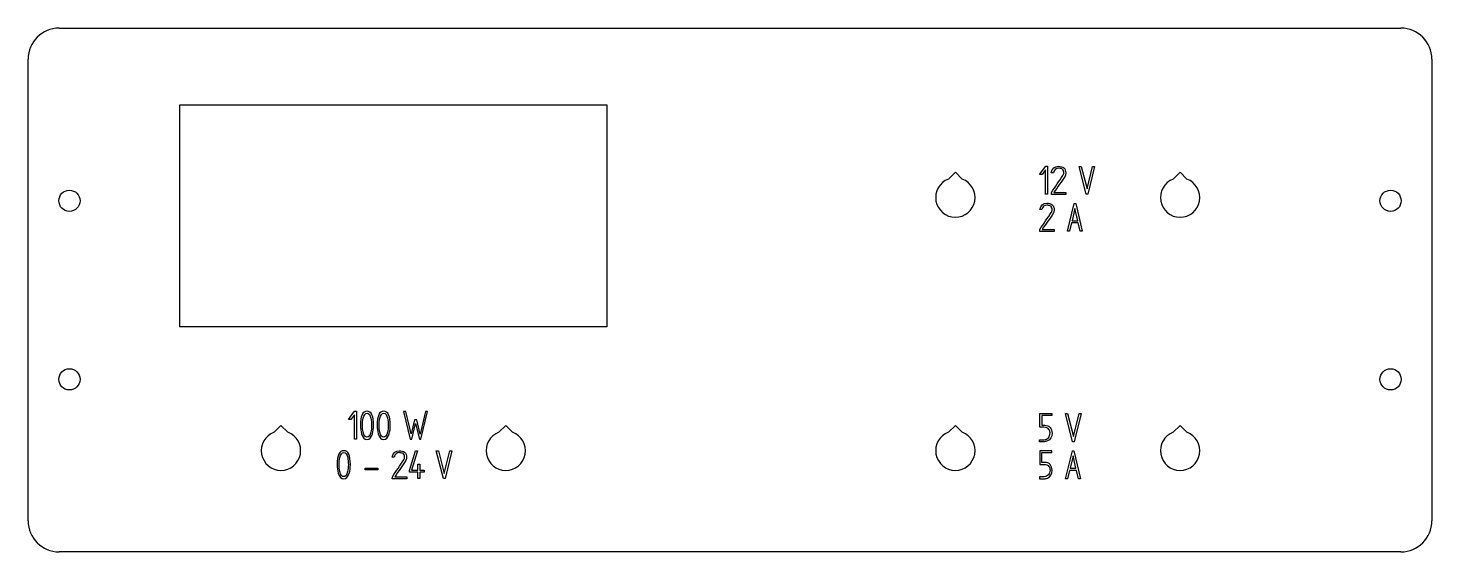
# Model space of a CAD drawing. Header units: millimetres. Extents: x -125 to 125, y -47 to 47.
import ezdxf

# ---------------------------------------------------------------- set-up
doc = ezdxf.new("R2010")
doc.units = ezdxf.units.MM

msp = doc.modelspace()

# ---------------------------------------------------------------- linework, layer by layer
at = {"color": 7, "linetype": 'Continuous', "lineweight": 25}
for p, q in [((-119.37, 46.57), (119.37, 46.57)), ((-124.9, -41.03), (-124.9, 41.03)), ((124.9, 41.03), (124.9, -41.03)), ((-97.9, 32.93), (-21.9, 32.93)), ((-97.9, -6.57), (-97.9, 32.93)), ((-21.9, 32.93), (-21.9, -6.57)), ((40.1, 20.93), (38.88, 19.71)), ((41.31, 19.71), (40.1, 20.93)), ((55.1, 20.55), (56.19, 22)), ((55.54, 20.55), (55.1, 20.55)), ((56.17, 21.35), (55.54, 20.55)), ((56.17, 17.02), (56.17, 21.35)), ((56.19, 22), (56.52, 22)), ((56.52, 22), (56.52, 17.02)), ((57.54, 20.86), (57.18, 20.86)), ((62.11, 21.98), (62.48, 21.98)), ((63.38, 17.03), (62.11, 21.98)), ((62.48, 21.98), (63.53, 17.96)), ((63.53, 17.96), (64.5, 21.98)), ((64.87, 21.98), (63.67, 17.03)), ((64.5, 21.98), (64.87, 21.98)), ((80.1, 20.93), (78.88, 19.71)), ((81.31, 19.71), (80.1, 20.93)), ((56.52, 17.02), (56.17, 17.02)), ((57.2, 17), (57.21, 17.35)), ((59.78, 17), (57.2, 17)), ((57.64, 17.35), (59.78, 17.35)), ((59.78, 17.35), (59.78, 17)), ((60.05, 10.46), (61.26, 15.41)), ((61.26, 15.41), (61.53, 15.41)), ((61.53, 15.41), (62.68, 10.46)), ((63.67, 17.03), (63.38, 17.03)), ((55.47, 14.29), (55.11, 14.29)), ((61.39, 14.49), (60.89, 12.3)), ((61.89, 12.3), (61.39, 14.49)), ((55.12, 10.43), (55.14, 10.78)), ((57.71, 10.43), (55.12, 10.43)), ((55.56, 10.78), (57.71, 10.78)), ((57.71, 10.78), (57.71, 10.43)), ((60.4, 10.46), (60.05, 10.46)), ((60.76, 11.95), (60.4, 10.46)), ((61.97, 11.95), (60.76, 11.95)), ((60.89, 12.3), (61.89, 12.3)), ((62.33, 10.46), (61.97, 11.95)), ((62.68, 10.46), (62.33, 10.46)), ((-21.9, -6.57), (-97.9, -6.57)), ((-67.9, -23.02), (-66.81, -21.57)), ((-66.84, -22.21), (-67.46, -23.02)), ((-66.84, -26.54), (-66.84, -22.21)), ((-66.81, -21.57), (-66.49, -21.57)), ((-66.49, -21.57), (-66.49, -26.54)), ((-57.71, -21.59), (-58.07, -21.59)), ((-58.07, -21.59), (-56.89, -26.54)), ((-56.73, -25.59), (-57.71, -21.59)), ((-54.2, -21.59), (-55.16, -25.61)), ((-55.01, -26.54), (-53.84, -21.59)), ((-53.84, -21.59), (-54.2, -21.59)), ((55.15, -21.97), (57.24, -21.97)), ((55.15, -24.4), (55.15, -21.97)), ((57.24, -22.32), (55.5, -22.32)), ((55.5, -22.32), (55.5, -24.05)), ((57.24, -21.97), (57.24, -22.32)), ((59.7, -21.97), (60.06, -21.97)), ((60.97, -26.97), (59.7, -21.97)), ((60.06, -21.97), (61.13, -26.03)), ((61.13, -26.03), (62.11, -21.97)), ((62.48, -21.97), (61.27, -26.97)), ((62.11, -21.97), (62.48, -21.97)), ((-79.9, -24.07), (-81.12, -25.29)), ((-78.69, -25.29), (-79.9, -24.07)), ((-67.46, -23.02), (-67.9, -23.02)), ((-56.16, -23.1), (-56.73, -25.59)), ((-56.59, -26.54), (-55.94, -23.76)), ((-55.73, -23.09), (-56.16, -23.1)), ((-55.94, -23.76), (-55.28, -26.54)), ((-55.16, -25.61), (-55.73, -23.09)), ((-39.9, -24.07), (-41.12, -25.29)), ((-38.69, -25.29), (-39.9, -24.07)), ((40.1, -24.07), (38.88, -25.29)), ((41.31, -25.29), (40.1, -24.07)), ((80.1, -24.07), (78.88, -25.29)), ((81.31, -25.29), (80.1, -24.07)), ((-66.49, -26.54), (-66.84, -26.54)), ((-56.89, -26.54), (-56.59, -26.54)), ((-55.28, -26.54), (-55.01, -26.54)), ((55.1, -26.97), (55.1, -26.62)), ((61.27, -26.97), (60.97, -26.97)), ((-59.76, -29.71), (-60.12, -29.71)), ((-57.99, -29.31), (-58.09, -29.16)), ((-57.02, -32.07), (-55.98, -28.57)), ((-55.61, -28.57), (-56.65, -32.02)), ((-55.98, -28.57), (-55.61, -28.57)), ((-52.26, -28.59), (-51.89, -28.59)), ((-51, -33.53), (-52.26, -28.59)), ((-51.89, -28.59), (-50.84, -32.6)), ((-50.84, -32.6), (-49.87, -28.59)), ((-49.51, -28.59), (-50.7, -33.53)), ((-49.87, -28.59), (-49.51, -28.59)), ((57.24, -28.57), (55.15, -28.57)), ((55.15, -28.57), (55.15, -31)), ((55.5, -28.92), (57.24, -28.92)), ((55.5, -30.65), (55.5, -28.92)), ((57.24, -28.92), (57.24, -28.57)), ((59.71, -33.57), (60.93, -28.57)), ((61.06, -29.5), (60.56, -31.71)), ((60.93, -28.57), (61.2, -28.57)), ((61.56, -31.71), (61.06, -29.5)), ((61.2, -28.57), (62.36, -33.57)), ((-64.92, -32), (-64.92, -31.66)), ((-64.92, -31.66), (-62.68, -31.66)), ((-62.68, -32), (-64.92, -32)), ((-62.68, -31.66), (-62.68, -32)), ((-57.02, -32.4), (-57.02, -32.07)), ((-55.55, -32.4), (-57.02, -32.4)), ((-56.65, -32.02), (-55.55, -32.02)), ((-55.55, -30.95), (-55.18, -30.95)), ((-55.55, -32.02), (-55.55, -30.95)), ((-55.55, -33.53), (-55.55, -32.4)), ((-55.18, -30.95), (-55.18, -32.02)), ((-55.18, -32.02), (-54.43, -32.02)), ((-55.18, -32.4), (-55.18, -33.53)), ((-54.43, -32.4), (-55.18, -32.4)), ((-54.43, -32.02), (-54.43, -32.4)), ((60.43, -32.07), (60.06, -33.57)), ((61.65, -32.07), (60.43, -32.07)), ((60.56, -31.71), (61.56, -31.71)), ((62.01, -33.57), (61.65, -32.07)), ((-60.1, -33.56), (-60.08, -33.21)), ((-57.52, -33.56), (-60.1, -33.56)), ((-59.66, -33.2), (-57.52, -33.2)), ((-57.52, -33.2), (-57.52, -33.56)), ((-55.18, -33.53), (-55.55, -33.53)), ((-50.7, -33.53), (-51, -33.53)), ((55.1, -33.21), (55.1, -33.57)), ((60.06, -33.57), (59.71, -33.57)), ((62.36, -33.57), (62.01, -33.57)), ((119.37, -46.57), (-119.37, -46.57))]:
    msp.add_line(p, q, dxfattribs=at)
for centre in [(-117.54, 15.86), (117.54, 15.86), (-117.54, -15.89), (117.54, -15.89)]:
    msp.add_circle(centre, 1.89, dxfattribs=at)
for centre, radius, start, end in [((-119.37, 41.03), 5.54, 90, 180), ((119.37, 41.03), 5.54, 0, 90), ((40.1, 16.43), 3.5, 110.3864, 69.6136), ((80.1, 16.43), 3.5, 110.3864, 69.6136), ((-79.9, -28.57), 3.5, 110.3864, 69.6136), ((-39.9, -28.57), 3.5, 110.3864, 69.6136), ((40.1, -28.57), 3.5, 110.3864, 69.6136), ((80.1, -28.57), 3.5, 110.3864, 69.6136), ((-119.37, -41.03), 5.54, 180, 270), ((119.37, -41.03), 5.54, 270, 0)]:
    msp.add_arc(centre, radius, start, end, dxfattribs=at)
for points, knots in [([(57.18, 20.86), (57.35, 21.62), (57.78, 22), (58.86, 22), (59.17, 21.9), (59.4, 21.71), (59.64, 21.51), (59.75, 21.21), (59.75, 20.62), (59.71, 20.43), (59.62, 20.27), (59.04, 19.25), (58.3, 18.33), (57.64, 17.35)], [0.4927996, 0.4927996, 0.4927996, 0.4927996, 0.580177, 0.580177, 0.6323056, 0.6323056, 0.6323056, 0.6820034, 0.6820034, 0.7080824, 0.7080824, 0.7080824, 0.878955, 0.878955, 0.878955, 0.878955]), ([(57.21, 17.35), (57.89, 18.35), (58.56, 19.35), (59.24, 20.35), (59.35, 20.51), (59.4, 20.69), (59.4, 21.01), (59.37, 21.14), (59.31, 21.26), (59.28, 21.31), (59.25, 21.36), (59.22, 21.41)], [0.1422582, 0.1422582, 0.1422582, 0.1422582, 0.3175472, 0.3175472, 0.3175472, 0.3447481, 0.3447481, 0.3640154, 0.3640154, 0.3640154, 0.3725323, 0.3725323, 0.3725323, 0.3725323]), ([(59.22, 21.41), (59.15, 21.46), (59.09, 21.5), (59.04, 21.53), (58.87, 21.6), (58.68, 21.65), (57.99, 21.65), (57.69, 21.38), (57.54, 20.86)], [0.3725323, 0.3725323, 0.3725323, 0.3725323, 0.3828666, 0.3828666, 0.3828666, 0.4135734, 0.4135734, 0.4755075, 0.4755075, 0.4755075, 0.4755075]), ([(55.11, 14.29), (55.28, 15.05), (55.7, 15.43), (56.78, 15.43), (57.1, 15.33), (57.32, 15.14), (57.57, 14.94), (57.68, 14.64), (57.68, 14.05), (57.64, 13.86), (57.55, 13.7), (56.96, 12.68), (56.22, 11.76), (55.56, 10.78)], [0.4928209, 0.4928209, 0.4928209, 0.4928209, 0.5801835, 0.5801835, 0.6323033, 0.6323033, 0.6323033, 0.6820529, 0.6820529, 0.7081592, 0.7081592, 0.7081592, 0.8789868, 0.8789868, 0.8789868, 0.8789868]), ([(57.14, 14.84), (57.07, 14.89), (57.02, 14.93), (56.97, 14.96), (56.8, 15.03), (56.61, 15.08), (55.92, 15.08), (55.62, 14.81), (55.47, 14.29)], [0.3724822, 0.3724822, 0.3724822, 0.3724822, 0.3828138, 0.3828138, 0.3828138, 0.4140049, 0.4140049, 0.4753474, 0.4753474, 0.4753474, 0.4753474]), ([(55.14, 10.78), (55.81, 11.78), (56.49, 12.78), (57.17, 13.78), (57.28, 13.94), (57.33, 14.12), (57.33, 14.43), (57.3, 14.57), (57.23, 14.69), (57.21, 14.74), (57.17, 14.79), (57.14, 14.84)], [0.1422208, 0.1422208, 0.1422208, 0.1422208, 0.3175679, 0.3175679, 0.3175679, 0.3447287, 0.3447287, 0.3639676, 0.3639676, 0.3639676, 0.3724822, 0.3724822, 0.3724822, 0.3724822]), ([(-63.42, -24.05), (-63.42, -24.63), (-63.49, -25.14), (-63.62, -25.58), (-63.83, -26.24), (-64.16, -26.57), (-65.04, -26.57), (-65.36, -26.24), (-65.56, -25.57), (-65.7, -25.12), (-65.77, -24.62), (-65.77, -22.4), (-65.38, -21.57), (-63.81, -21.57), (-63.42, -22.4), (-63.42, -24.05)], [0, 0, 0, 0, 0.126875, 0.126875, 0.126875, 0.252247, 0.252247, 0.373333, 0.373333, 0.373333, 0.465353, 0.465353, 0.73333, 0.73333, 1, 1, 1, 1]), ([(-63.77, -24.05), (-63.77, -23.58), (-63.81, -23.17), (-63.9, -22.81), (-64.03, -22.22), (-64.26, -21.92), (-64.91, -21.92), (-65.14, -22.22), (-65.28, -22.81), (-65.37, -23.18), (-65.42, -23.59), (-65.42, -24.49), (-65.37, -24.91), (-65.28, -25.3), (-65.13, -25.89), (-64.91, -26.19), (-64.28, -26.19), (-64.05, -25.9), (-63.91, -25.3), (-63.82, -24.94), (-63.77, -24.52), (-63.77, -24.05)], [0, 0, 0, 0, 0.12692, 0.12692, 0.12692, 0.250436, 0.250436, 0.372499, 0.372499, 0.372499, 0.503063, 0.503063, 0.627152, 0.627152, 0.627152, 0.749657, 0.749657, 0.872162, 0.872162, 0.872162, 1, 1, 1, 1]), ([(-60.45, -24.05), (-60.45, -24.63), (-60.52, -25.14), (-60.65, -25.58), (-60.86, -26.24), (-61.19, -26.57), (-62.07, -26.57), (-62.39, -26.24), (-62.59, -25.57), (-62.73, -25.12), (-62.8, -24.62), (-62.8, -22.4), (-62.41, -21.57), (-60.84, -21.57), (-60.45, -22.4), (-60.45, -24.05)], [0, 0, 0, 0, 0.126911, 0.126911, 0.126911, 0.252235, 0.252235, 0.373275, 0.373275, 0.373275, 0.465303, 0.465303, 0.733305, 0.733305, 1, 1, 1, 1]), ([(-60.8, -24.05), (-60.8, -23.58), (-60.84, -23.17), (-60.93, -22.81), (-61.06, -22.22), (-61.29, -21.92), (-61.94, -21.92), (-62.17, -22.22), (-62.31, -22.81), (-62.4, -23.18), (-62.45, -23.59), (-62.45, -24.49), (-62.4, -24.91), (-62.31, -25.3), (-62.16, -25.89), (-61.94, -26.19), (-61.31, -26.19), (-61.08, -25.9), (-60.94, -25.3), (-60.85, -24.94), (-60.8, -24.52), (-60.8, -24.05)], [0, 0, 0, 0, 0.12692, 0.12692, 0.12692, 0.250436, 0.250436, 0.372499, 0.372499, 0.372499, 0.503063, 0.503063, 0.627152, 0.627152, 0.627152, 0.749657, 0.749657, 0.872162, 0.872162, 0.872162, 1, 1, 1, 1]), ([(55.1, -26.62), (55.36, -26.62), (55.63, -26.62), (55.9, -26.62), (56.23, -26.62), (56.49, -26.49), (56.68, -26.26), (56.86, -26.04), (56.95, -25.76), (56.95, -25.18), (56.89, -24.97), (56.76, -24.79), (56.58, -24.53), (56.27, -24.41), (55.87, -24.4), (55.63, -24.4), (55.39, -24.4), (55.15, -24.4)], [0.1804557, 0.1804557, 0.1804557, 0.1804557, 0.2218189, 0.2218189, 0.2218189, 0.2675933, 0.2675933, 0.2675933, 0.3140107, 0.3140107, 0.3480142, 0.3480142, 0.3480142, 0.3998827, 0.3998827, 0.3998827, 0.4368712, 0.4368712, 0.4368712, 0.4368712]), ([(55.5, -24.05), (55.67, -24.05), (55.84, -24.05), (56.01, -24.05), (56.4, -24.05), (56.72, -24.18), (56.96, -24.45), (57.19, -24.7), (57.31, -25.03), (57.31, -25.43)], [0.8646222, 0.8646222, 0.8646222, 0.8646222, 0.8906731, 0.8906731, 0.8906731, 0.9453738, 0.9453738, 0.9453738, 1, 1, 1, 1]), ([(57.31, -25.43), (57.31, -26.14), (57.03, -26.61), (56.48, -26.85), (56.29, -26.93), (56.11, -26.97), (55.92, -26.97), (55.64, -26.97), (55.37, -26.97), (55.1, -26.97)], [0, 0, 0, 0, 0.0900709, 0.0900709, 0.0900709, 0.1200169, 0.1200169, 0.1200169, 0.1621605, 0.1621605, 0.1621605, 0.1621605]), ([(-67.56, -31.05), (-67.56, -31.63), (-67.62, -32.14), (-67.76, -32.58), (-67.97, -33.24), (-68.29, -33.57), (-69.17, -33.57), (-69.49, -33.24), (-69.7, -32.57), (-69.84, -32.12), (-69.9, -31.62), (-69.9, -29.4), (-69.51, -28.57), (-67.94, -28.57), (-67.56, -29.4), (-67.56, -31.05)], [0, 0, 0, 0, 0.126922, 0.126922, 0.126922, 0.252778, 0.252778, 0.3733, 0.3733, 0.3733, 0.465134, 0.465134, 0.732567, 0.732567, 1, 1, 1, 1]), ([(-67.91, -31.05), (-67.91, -30.58), (-67.95, -30.17), (-68.03, -29.81), (-68.17, -29.22), (-68.4, -28.92), (-69.04, -28.92), (-69.27, -29.22), (-69.42, -29.81), (-69.51, -30.18), (-69.56, -30.59), (-69.56, -31.49), (-69.51, -31.91), (-69.41, -32.3), (-69.28, -32.89), (-69.05, -33.19), (-68.42, -33.19), (-68.19, -32.9), (-68.04, -32.3), (-67.95, -31.94), (-67.91, -31.52), (-67.91, -31.05)], [0, 0, 0, 0, 0.126943, 0.126943, 0.126943, 0.251136, 0.251136, 0.372406, 0.372406, 0.372406, 0.502941, 0.502941, 0.627004, 0.627004, 0.627004, 0.74957, 0.74957, 0.872136, 0.872136, 0.872136, 1, 1, 1, 1]), ([(-60.12, -29.71), (-59.94, -28.95), (-59.52, -28.57), (-58.45, -28.57), (-58.13, -28.67), (-57.91, -28.86), (-57.66, -29.06), (-57.55, -29.36), (-57.55, -29.95), (-57.6, -30.13), (-57.69, -30.29), (-58.27, -31.31), (-59, -32.23), (-59.66, -33.2)], [0.4927746, 0.4927746, 0.4927746, 0.4927746, 0.5801989, 0.5801989, 0.6323554, 0.6323554, 0.6323554, 0.6821093, 0.6821093, 0.7082178, 0.7082178, 0.7082178, 0.879076, 0.879076, 0.879076, 0.879076]), ([(-60.08, -33.21), (-59.41, -32.21), (-58.74, -31.21), (-58.06, -30.22), (-57.95, -30.05), (-57.9, -29.88), (-57.9, -29.56), (-57.93, -29.43), (-57.99, -29.31)], [0.1421485, 0.1421485, 0.1421485, 0.1421485, 0.3175316, 0.3175316, 0.3175316, 0.3447349, 0.3447349, 0.3640039, 0.3640039, 0.3640039, 0.3640039]), ([(-58.09, -29.16), (-58.15, -29.11), (-58.22, -29.06), (-58.27, -29.04), (-58.43, -28.97), (-58.62, -28.92), (-59.3, -28.92), (-59.61, -29.19), (-59.76, -29.71)], [0.372622, 0.372622, 0.372622, 0.372622, 0.3829671, 0.3829671, 0.3829671, 0.4136292, 0.4136292, 0.4754731, 0.4754731, 0.4754731, 0.4754731]), ([(55.15, -31), (55.39, -31), (55.63, -31), (55.87, -31), (56.27, -31), (56.58, -31.13), (56.76, -31.39), (56.89, -31.57), (56.95, -31.78), (56.95, -32.36), (56.86, -32.63), (56.68, -32.86), (56.49, -33.09), (56.23, -33.21), (55.9, -33.21), (55.63, -33.21), (55.36, -33.21), (55.1, -33.21)], [0.180446, 0.180446, 0.180446, 0.180446, 0.2174577, 0.2174577, 0.2174577, 0.2693401, 0.2693401, 0.2693401, 0.3036544, 0.3036544, 0.3497643, 0.3497643, 0.3497643, 0.3955365, 0.3955365, 0.3955365, 0.4368978, 0.4368978, 0.4368978, 0.4368978]), ([(55.1, -33.57), (55.37, -33.57), (55.64, -33.57), (55.92, -33.57), (56.11, -33.57), (56.3, -33.53), (56.48, -33.45), (57.03, -33.21), (57.31, -32.74), (57.31, -32.03)], [0, 0, 0, 0, 0.0421526, 0.0421526, 0.0421526, 0.0720849, 0.0720849, 0.0720849, 0.1621516, 0.1621516, 0.1621516, 0.1621516]), ([(57.31, -32.03), (57.31, -31.63), (57.19, -31.3), (56.96, -31.05), (56.72, -30.78), (56.4, -30.65), (56.01, -30.65), (55.84, -30.65), (55.67, -30.65), (55.5, -30.65)], [0.8646286, 0.8646286, 0.8646286, 0.8646286, 0.9192523, 0.9192523, 0.9192523, 0.9739504, 0.9739504, 0.9739504, 1, 1, 1, 1])]:
    msp.add_open_spline(points, degree=3, knots=knots, dxfattribs=at)

doc.saveas('drawing.dxf')
